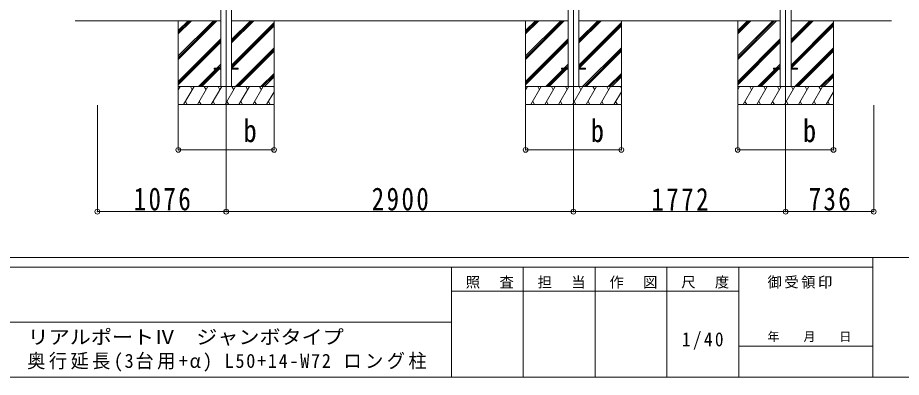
# Model space of a CAD drawing. Units: millimetres at full size, sheet at 1:40. Extents: x -11181 to 11305, y -7804 to 7716.
# Drawn here: x 42 to 7421, y -7804 to -4804 of the extents above; entities that cross this region are included whole.
import ezdxf
from ezdxf.enums import TextEntityAlignment as Align

# ---------------------------------------------------------------- set-up
doc = ezdxf.new("R2010")
doc.units = ezdxf.units.MM
doc.header["$LTSCALE"] = 40
doc.header["$PDMODE"] = 32
doc.header["$PDSIZE"] = 40
for name, color, linetype, lineweight in [('0-0_0', 7, 'Continuous', 9), ('0-1_本体', 4, 'Continuous', 9), ('0-2_部品', 7, 'Continuous', 9), ('0-3_ELV2', 4, 'Continuous', 9), ('0-8_PARTS2', 2, 'Continuous', 9), ('0-A_寸法', 6, 'Continuous', 9), ('F-0_240', 7, 'Continuous', 9)]:
    doc.layers.add(name, color=color, linetype=linetype, lineweight=lineweight)
doc.styles.add('ＭＳ ゴシック', font='')
doc.styles.get('ＭＳ ゴシック').set_extended_font_data('MS Gothic')

msp = doc.modelspace()

# ---------------------------------------------------------------- linework, layer by layer
at = {"layer": '0-0_0'}
for p, q in [((521.01, -4828.76), (1737.78, -4828.76)), ((1382.98, -4828.76), (1382.98, -5528.76)), ((1382.98, -5122.94), (1677.16, -4828.76)), ((1382.98, -5137.08), (1691.3, -4828.76)), ((1382.98, -5151.22), (1705.45, -4828.76)), ((1382.98, -4939.09), (1493.31, -4828.76)), ((1382.98, -4924.95), (1479.17, -4828.76)), ((1382.98, -4910.81), (1465.03, -4828.76)), ((1828.18, -4828.76), (4637.78, -4828.76)), ((1828.18, -5014.39), (2013.81, -4828.76)), ((1828.18, -5000.25), (1999.67, -4828.76)), ((1828.18, -4986.11), (1985.53, -4828.76)), ((1828.18, -5198.24), (2182.98, -4843.44)), ((1828.18, -5212.38), (2182.98, -4857.58)), ((2182.98, -4828.76), (2182.98, -5528.76)), ((4282.98, -4828.76), (4282.98, -5528.76)), ((4282.98, -5122.94), (4577.16, -4828.76)), ((4282.98, -5137.08), (4591.3, -4828.76)), ((4282.98, -5151.22), (4605.45, -4828.76)), ((4282.98, -4939.09), (4393.31, -4828.76)), ((4282.98, -4924.95), (4379.17, -4828.76)), ((4282.98, -4910.81), (4365.03, -4828.76)), ((4728.18, -5014.39), (4913.81, -4828.76)), ((4728.18, -5000.25), (4899.67, -4828.76)), ((4728.18, -4986.11), (4885.53, -4828.76)), ((4728.18, -4828.76), (6409.78, -4828.76)), ((4728.18, -5198.24), (5082.98, -4843.44)), ((4728.18, -5212.38), (5082.98, -4857.58)), ((5082.98, -4828.76), (5082.98, -5528.76)), ((6054.98, -4828.82), (6054.98, -5528.82)), ((6054.98, -5123), (6349.16, -4828.82)), ((6054.98, -5137.14), (6363.3, -4828.82)), ((6054.98, -5151.28), (6377.45, -4828.82)), ((6054.98, -4939.15), (6165.31, -4828.82)), ((6054.98, -4925.01), (6151.17, -4828.82)), ((6054.98, -4910.87), (6137.03, -4828.82)), ((6500.18, -4828.76), (7339.86, -4828.76)), ((6500.18, -5014.45), (6685.81, -4828.82)), ((6500.18, -5000.31), (6671.67, -4828.82)), ((6500.18, -4986.17), (6657.53, -4828.82)), ((6500.18, -5198.3), (6854.98, -4843.5)), ((6500.18, -5212.44), (6854.98, -4857.64)), ((6854.98, -4828.82), (6854.98, -5528.82)), ((1829.6, -5225.11), (2182.98, -4871.73)), ((4729.6, -5225.11), (5082.98, -4871.73)), ((6501.6, -5225.16), (6854.98, -4871.78)), ((1382.98, -5335.07), (1737.78, -4980.27)), ((1382.98, -5349.21), (1737.78, -4994.42)), ((1382.98, -5363.36), (1737.78, -5008.56)), ((4282.98, -5335.07), (4637.78, -4980.27)), ((4282.98, -5349.21), (4637.78, -4994.42)), ((4282.98, -5363.36), (4637.78, -5008.56)), ((6054.98, -5335.13), (6409.78, -4980.33)), ((6054.98, -5349.27), (6409.78, -4994.47)), ((6054.98, -5363.41), (6409.78, -5008.61)), ((1859.79, -5378.76), (2182.98, -5055.57)), ((1873.93, -5378.76), (2182.98, -5069.72)), ((1888.08, -5378.76), (2182.98, -5083.86)), ((4759.79, -5378.76), (5082.98, -5055.57)), ((4773.93, -5378.76), (5082.98, -5069.72)), ((4788.08, -5378.76), (5082.98, -5083.86)), ((6531.79, -5378.82), (6854.98, -5055.63)), ((6545.93, -5378.82), (6854.98, -5069.77)), ((6560.08, -5378.82), (6854.98, -5083.91)), ((1551.42, -5378.76), (1696.08, -5234.11)), ((1565.57, -5378.76), (1710.22, -5234.11)), ((1579.71, -5378.76), (1724.36, -5234.11)), ((1705.08, -5225.11), (1737.78, -5192.41)), ((1719.22, -5225.11), (1737.78, -5206.55)), ((1733.36, -5225.11), (1737.78, -5220.69)), ((4451.42, -5378.76), (4596.08, -5234.11)), ((4465.57, -5378.76), (4610.22, -5234.11)), ((4479.71, -5378.76), (4624.36, -5234.11)), ((4605.08, -5225.11), (4637.78, -5192.41)), ((4619.22, -5225.11), (4637.78, -5206.55)), ((4633.36, -5225.11), (4637.78, -5220.69)), ((6223.42, -5378.82), (6368.08, -5234.16)), ((6237.57, -5378.82), (6382.22, -5234.16)), ((6251.71, -5378.82), (6396.36, -5234.16)), ((6377.08, -5225.16), (6409.78, -5192.46)), ((6391.22, -5225.16), (6409.78, -5206.6)), ((6405.36, -5225.16), (6409.78, -5220.75)), ((2071.92, -5378.76), (2182.98, -5267.7)), ((2086.07, -5378.76), (2182.98, -5281.85)), ((2100.21, -5379.61), (2182.98, -5296.83)), ((4971.92, -5378.76), (5082.98, -5267.7)), ((4986.07, -5378.76), (5082.98, -5281.85)), ((5000.21, -5379.61), (5082.98, -5296.83)), ((6743.92, -5378.82), (6854.98, -5267.76)), ((6758.07, -5378.82), (6854.98, -5281.9)), ((6772.21, -5379.66), (6854.98, -5296.89)), ((2182.98, -5378.76), (1382.98, -5378.76)), ((1382.98, -5406.27), (1398.86, -5378.76)), ((1427.73, -5528.76), (1514.33, -5378.76)), ((1499.33, -5404.74), (1484.33, -5378.76)), ((1543.2, -5528.76), (1629.8, -5378.76)), ((1614.8, -5404.75), (1599.8, -5378.76)), ((1658.67, -5528.76), (1745.27, -5378.76)), ((1730.27, -5404.74), (1715.27, -5378.76)), ((1774.14, -5528.76), (1860.74, -5378.76)), ((1845.74, -5404.74), (1830.74, -5378.76)), ((1889.61, -5528.76), (1976.21, -5378.76)), ((1961.21, -5404.74), (1946.21, -5378.76)), ((2005.08, -5528.76), (2091.68, -5378.76)), ((2061.68, -5378.76), (2076.68, -5404.74)), ((2177.15, -5378.76), (2182.98, -5388.86)), ((5082.98, -5378.76), (4282.98, -5378.76)), ((4282.98, -5406.27), (4298.86, -5378.76)), ((4327.73, -5528.76), (4414.33, -5378.76)), ((4399.33, -5404.74), (4384.33, -5378.76)), ((4443.2, -5528.76), (4529.8, -5378.76)), ((4514.8, -5404.75), (4499.8, -5378.76)), ((4558.67, -5528.76), (4645.27, -5378.76)), ((4630.27, -5404.74), (4615.27, -5378.76)), ((4674.14, -5528.76), (4760.74, -5378.76)), ((4745.74, -5404.74), (4730.74, -5378.76)), ((4789.61, -5528.76), (4876.21, -5378.76)), ((4861.21, -5404.74), (4846.21, -5378.76)), ((4905.08, -5528.76), (4991.68, -5378.76)), ((4961.68, -5378.76), (4976.68, -5404.74)), ((5077.15, -5378.76), (5082.98, -5388.86)), ((6854.98, -5378.82), (6054.98, -5378.82)), ((6054.98, -5406.32), (6070.86, -5378.82)), ((6099.73, -5528.82), (6186.33, -5378.82)), ((6171.33, -5404.8), (6156.33, -5378.82)), ((6215.2, -5528.82), (6301.8, -5378.82)), ((6286.8, -5404.8), (6271.8, -5378.82)), ((6330.67, -5528.82), (6417.27, -5378.82)), ((6402.27, -5404.8), (6387.27, -5378.82)), ((6446.14, -5528.82), (6532.74, -5378.82)), ((6517.74, -5404.8), (6502.74, -5378.82)), ((6561.61, -5528.82), (6648.21, -5378.82)), ((6633.21, -5404.8), (6618.21, -5378.82)), ((6677.08, -5528.82), (6763.68, -5378.82)), ((6733.68, -5378.82), (6748.68, -5404.8)), ((6849.15, -5378.82), (6854.98, -5388.92)), ((2120.55, -5528.76), (2182.98, -5420.63)), ((5020.55, -5528.76), (5082.98, -5420.63)), ((6792.55, -5528.82), (6854.98, -5420.68)), ((1382.98, -5528.76), (2182.98, -5528.76)), ((1442.73, -5502.78), (1457.73, -5528.76)), ((1558.2, -5502.78), (1573.2, -5528.76)), ((1673.67, -5502.78), (1688.67, -5528.76)), ((1789.14, -5502.78), (1804.14, -5528.76)), ((1904.61, -5502.78), (1919.61, -5528.76)), ((2020.08, -5502.78), (2035.08, -5528.76)), ((2135.55, -5502.78), (2150.55, -5528.76)), ((4282.98, -5528.76), (5082.98, -5528.76)), ((4342.73, -5502.78), (4357.73, -5528.76)), ((4458.2, -5502.78), (4473.2, -5528.76)), ((4573.67, -5502.78), (4588.67, -5528.76)), ((4689.14, -5502.78), (4704.14, -5528.76)), ((4804.61, -5502.78), (4819.61, -5528.76)), ((4920.08, -5502.78), (4935.08, -5528.76)), ((5035.55, -5502.78), (5050.55, -5528.76)), ((6054.98, -5528.82), (6854.98, -5528.82)), ((6114.73, -5502.84), (6129.73, -5528.82)), ((6230.2, -5502.84), (6245.2, -5528.82)), ((6345.67, -5502.84), (6360.67, -5528.82)), ((6461.14, -5502.84), (6476.14, -5528.82)), ((6576.61, -5502.84), (6591.61, -5528.82)), ((6692.08, -5502.84), (6707.08, -5528.82)), ((6807.55, -5502.84), (6822.55, -5528.82))]:
    msp.add_line(p, q, dxfattribs=at)
at = {"layer": '0-1_本体'}
for p, q in [((1737.78, -2221.78), (1737.78, -5378.76)), ((1828.18, -2221.78), (1828.18, -5378.76)), ((4637.78, -2223.55), (4637.78, -5378.76)), ((4728.18, -2223.55), (4728.18, -5378.76))]:
    msp.add_line(p, q, dxfattribs=at)
at = {"layer": '0-2_部品', "color": 4}
for p, q in [((1682.98, -5225.11), (1682.98, -5234.11)), ((1682.98, -5225.11), (1737.78, -5225.11)), ((1682.98, -5234.11), (1737.78, -5234.11)), ((1828.18, -5225.11), (1882.98, -5225.11)), ((1828.18, -5234.11), (1882.98, -5234.11)), ((1882.98, -5225.11), (1882.98, -5234.11)), ((4582.98, -5225.11), (4582.98, -5234.11)), ((4582.98, -5225.11), (4637.78, -5225.11)), ((4582.98, -5234.11), (4637.78, -5234.11)), ((4728.18, -5225.11), (4782.98, -5225.11)), ((4728.18, -5234.11), (4782.98, -5234.11)), ((4782.98, -5225.11), (4782.98, -5234.11)), ((6354.98, -5225.16), (6354.98, -5234.16)), ((6354.98, -5225.16), (6409.78, -5225.16)), ((6354.98, -5234.16), (6409.78, -5234.16)), ((6500.18, -5225.16), (6554.98, -5225.16)), ((6500.18, -5234.16), (6554.98, -5234.16)), ((6554.98, -5225.16), (6554.98, -5234.16))]:
    msp.add_line(p, q, dxfattribs=at)
at = {"layer": '0-3_ELV2'}
for p, q in [((6409.78, -2221.84), (6409.78, -5378.82)), ((6500.18, -2221.84), (6500.18, -5378.82))]:
    msp.add_line(p, q, dxfattribs=at)
at = {"layer": '0-8_PARTS2'}
for p, q in [((1782.98, -2090.73), (1782.98, -5596.76)), ((4682.98, -2090.73), (4682.98, -5602.3)), ((6454.98, -2069.94), (6454.98, -5575.97))]:
    msp.add_line(p, q, dxfattribs=at)
at = {"layer": '0-A_寸法'}
for p, q in [((706.99, -6421.64), (706.99, -5532.25)), ((1382.98, -5906.65), (1382.98, -5532.25)), ((1782.98, -6421.64), (1782.98, -5532.25)), ((2182.98, -5906.65), (2182.98, -5532.25)), ((4282.98, -5906.65), (4282.98, -5532.25)), ((4682.98, -6421.64), (4682.98, -5532.25)), ((5082.98, -5906.65), (5082.98, -5532.25)), ((6054.98, -5906.65), (6054.98, -5532.25)), ((6454.98, -6421.64), (6454.98, -5532.25)), ((6854.98, -5906.65), (6854.98, -5532.25)), ((7190.99, -6421.64), (7190.99, -5532.25)), ((1382.98, -5906.65), (2182.98, -5906.65)), ((4282.98, -5906.65), (5082.98, -5906.65)), ((6054.98, -5906.65), (6854.98, -5906.65)), ((706.99, -6421.64), (1782.98, -6421.64)), ((1782.98, -6421.64), (4682.98, -6421.64)), ((4682.98, -6421.64), (6454.98, -6421.64)), ((6454.98, -6421.64), (7190.99, -6421.64))]:
    msp.add_line(p, q, dxfattribs=at)
for p in [(1382.98, -5906.65), (2182.98, -5906.65), (4282.98, -5906.65), (5082.98, -5906.65), (6054.98, -5906.65), (6854.98, -5906.65), (706.99, -6421.64), (1782.98, -6421.64), (4682.98, -6421.64), (6454.98, -6421.64), (7190.99, -6421.64)]:
    msp.add_point(p, dxfattribs=at)
at = {"layer": 'F-0_240', "color": 5}
for p, q in [((-11180.61, -6803.54), (10739.39, -6803.54)), ((7183.72, -6803.54), (7183.72, -7803.54)), ((-11180.61, -6883.54), (7183.72, -6883.54)), ((3663.72, -6883.54), (3663.72, -7803.54)), ((4263.72, -6883.54), (4263.72, -7803.54)), ((4863.72, -6883.54), (4863.72, -7803.54)), ((5463.72, -6883.54), (5463.72, -7803.54)), ((6063.72, -6883.54), (6063.72, -7803.54)), ((3663.72, -7083.54), (6063.72, -7083.54)), ((-4536.28, -7343.54), (3663.72, -7343.54)), ((6063.72, -7543.54), (7183.72, -7543.54)), ((-11180.61, -7803.54), (10739.39, -7803.54))]:
    msp.add_line(p, q, dxfattribs=at)

# ---------------------------------------------------------------- texts
at = {"layer": '0-A_寸法', "color": 7, "style": 'ＭＳ ゴシック', "width": 0.85}
for p in [(1927.98, -5898.65), (4827.98, -5898.65), (6599.98, -5898.65)]:
    msp.add_text('b', height=190.6, dxfattribs=at).set_placement(p, align=Align.BOTTOM_LEFT)
at = {"layer": '0-A_寸法', "color": 7, "char_height": 190.6, "attachment_point": 7, "style": 'ＭＳ ゴシック'}
for s, insert in [('\\T1.2;\\W0.8;1076', (1009.99, -6413.64)), ('\\T1.2;\\W0.8;2900', (2997.98, -6413.64)), ('\\T1.2;\\W0.8;1772', (5333.98, -6413.64)), ('\\T1.19;\\W0.8;736', (6647.98, -6413.64))]:
    msp.add_mtext(s, dxfattribs=dict(at, insert=insert))
at = {"layer": 'F-0_240', "style": 'ＭＳ ゴシック', "width": 1.1}
msp.add_text('リアルポートⅣ\u3000ジャンボタイプ', height=117.3, dxfattribs=at).set_placement((124.97, -7561.39), align=Align.BOTTOM_LEFT)
at = {"layer": 'F-0_240', "style": 'ＭＳ ゴシック'}
msp.add_text('年\u3000\u3000月\u3000\u3000日', height=73.31, dxfattribs=at).set_placement((6303.72, -7523.54), align=Align.BOTTOM_LEFT)
at = {"layer": 'F-0_240', "attachment_point": 7, "style": 'ＭＳ ゴシック'}
for s, insert, char_height in [('\\T1.17;照\u3000査', (3783.72, -7063.54), 87.98), ('\\T1.17;担\u3000当', (4383.72, -7063.54), 87.98), ('\\T1.17;作\u3000図', (4983.72, -7063.54), 87.98), ('\\T1.17;尺\u3000度', (5583.72, -7063.54), 87.98), ('\\T1.17;御受領印', (6303.72, -7063.54), 87.98), ('\\T1.28;\\W0.9;1/40', (5588.72, -7573.54), 117.3), ('\\T1.19;\\W0.95;奥行延長(3台用+α)\\~L50+14-W72\\~ロング柱', (120.88, -7756.06), 117.3)]:
    msp.add_mtext(s, dxfattribs=dict(at, insert=insert, char_height=char_height))

doc.saveas('drawing.dxf')
